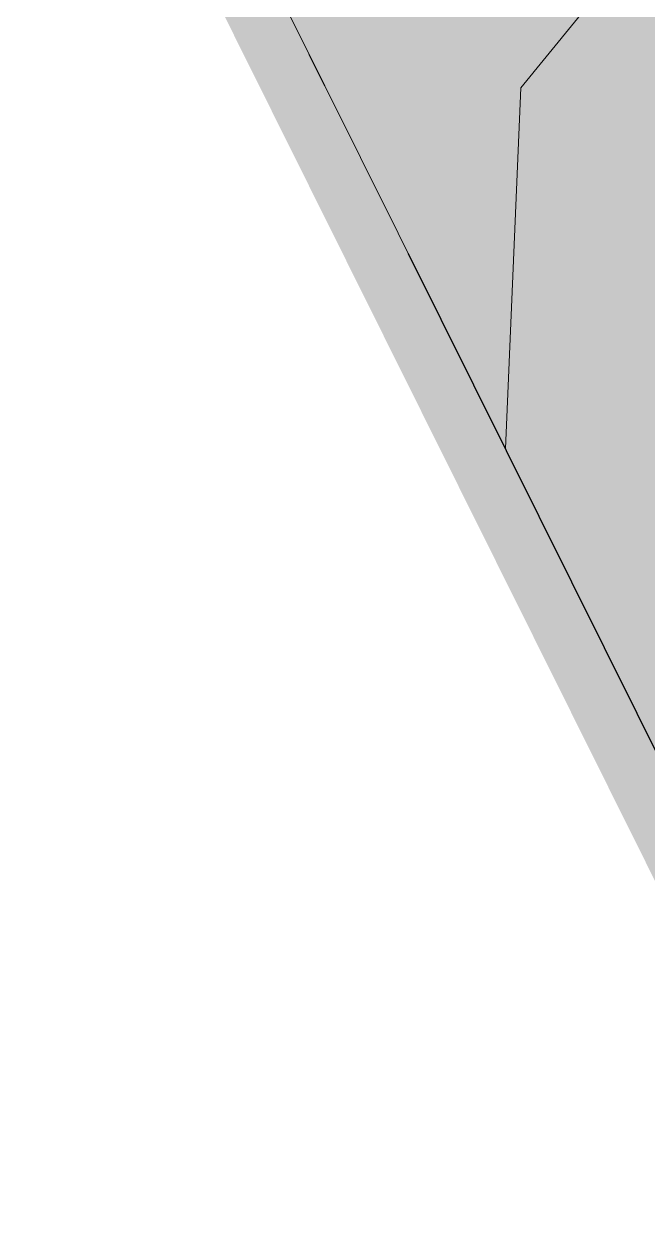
# Model space of a CAD drawing. Header units: inches. Extents: x 218980 to 233865, y 587194 to 599270.
# Drawn here: x 219002.36 to 219007.68, y 587395.75 to 587406.06 of the extents above; entities that cross this region are included whole.
import ezdxf

# ---------------------------------------------------------------- set-up
doc = ezdxf.new("R2010")
doc.units = ezdxf.units.IN
doc.header["$MEASUREMENT"] = 0
for name, pattern in [('01', [0]), ('DASHDOT2', [0.5, 0.25, -0.125, 0, -0.125]), ('State_Boundary_2', [13.5, 5, -1.6, 0.3, -1.6, 5])]:
    doc.linetypes.add(name, pattern=pattern)
for name, color, linetype, lineweight in [('Minor Contour', 250, 'Continuous', 0), ('Planning Boundary', 222, '01', 0), ('Proposed Services', 11, '01', 0), ('Town Boundary', 220, 'DASHDOT2', 30)]:
    doc.layers.add(name, color=color, linetype=linetype, lineweight=lineweight)
doc.layers.add('Open Space Within Settlement Passive', color=7, linetype='01', lineweight=0, true_color=0xcbe279)

msp = doc.modelspace()

# ---------------------------------------------------------------- hatches: boundary and pattern name
at = {"layer": 'Open Space Within Settlement Passive'}
h = msp.add_hatch(color=256, dxfattribs=at)
h.dxf.hatch_style = 1
h.paths.add_polyline_path([(219005.365, 587428.465), (219007.511, 587431.444), (218991.285, 587443.136), (218991.841, 587441.632), (219001.372, 587412.667), (219011.65, 587392.01), (219013.407, 587378.786), (219026.788, 587368.102), (219038.837, 587384.825), (219019.283, 587398.741), (219028.637, 587411.723), (219022.389, 587416.169)])

# ---------------------------------------------------------------- linework, layer by layer
at = {"layer": 'Minor Contour'}
msp.add_lwpolyline([(219006.462, 587402.439), (219006.592, 587405.512), (219007.507, 587406.636), (219007.858, 587408.798), (219011.525, 587416.2), (219012.1, 587421.008), (219012.877, 587423.579), (219012.807, 587425.647), (219014.234, 587428.583), (219016.966, 587431.05), (219018.596, 587434.073), (219020.565, 587437.033), (219025.083, 587441.623)], dxfattribs=at)
at = {"layer": 'Planning Boundary', "lineweight": 5, "const_width": 1}
msp.add_lwpolyline([(219180.099, 587615.206), (219179.48, 587586.322), (219133.366, 587559.17), (219091.397, 587544.284), (219048.906, 587533.2), (219016.853, 587502.186), (219012.006, 587498.151), (218982.942, 587477.15), (218980.217, 587473.076), (218991.841, 587441.632), (219001.372, 587412.667), (219011.65, 587392.01), (219013.407, 587378.786), (219038.086, 587359.082), (219059.345, 587348.467), (219066.33, 587345.89), (219084.986, 587342.099), (219126.328, 587356.355), (219182.073, 587360.455), (219185.948, 587349.321), (219219.5, 587319.342), (219222.284, 587310.428)], dxfattribs=at)
at = {"layer": 'Proposed Services'}
msp.add_lwpolyline([(219005.365, 587428.465), (219007.511, 587431.444), (218991.285, 587443.136), (218991.841, 587441.632), (219001.372, 587412.667), (219011.65, 587392.01), (219013.407, 587378.786), (219026.788, 587368.102), (219038.837, 587384.825), (219019.283, 587398.741), (219028.637, 587411.723), (219022.389, 587416.169)], close=True, dxfattribs=at)
at = {"layer": 'Town Boundary', "linetype": 'State_Boundary_2'}
msp.add_lwpolyline([(219222.284, 587310.428), (219219.5, 587319.342), (219185.948, 587349.321), (219182.073, 587360.455), (219126.328, 587356.355), (219084.986, 587342.099), (219066.33, 587345.89), (219059.345, 587348.467), (219038.086, 587359.082), (219013.407, 587378.786), (219011.65, 587392.01), (219001.372, 587412.667), (218991.841, 587441.632), (218980.217, 587473.076), (218982.942, 587477.15), (219012.006, 587498.151), (219016.853, 587502.186), (219048.906, 587533.2), (219091.397, 587544.284), (219133.366, 587559.17), (219179.48, 587586.322), (219180.099, 587615.206)], dxfattribs=at)

doc.saveas('drawing.dxf')
